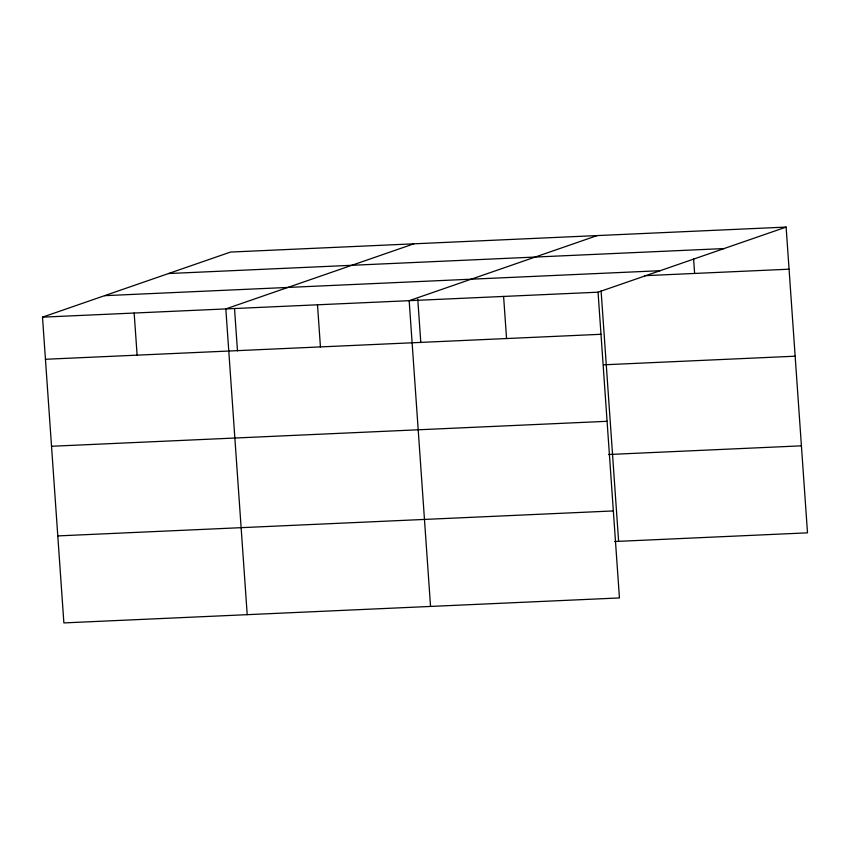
<?xml version="1.0" encoding="UTF-8"?>
<svg xmlns="http://www.w3.org/2000/svg" width="850" height="850" viewBox="0 0 850 850"><rect width="100%" height="100%" fill="white"/><g stroke="black" fill="none" stroke-linecap="round" stroke-linejoin="round"><path stroke-width="1.27" d="M786.122 227.088L598.049 292.188L619.438 597.943L63.877 622.912L42.5 317.156L230.562 252.057L786.122 227.088L807.5 532.844L614.688 541.514M413.897 243.812L225.834 308.911L247.212 614.678M597.231 235.577L409.169 300.677L430.546 606.433M168.502 273.541L724.062 248.561M104.561 295.672L660.11 270.704M644.778 275.687L789.066 269.195M42.5 317.156L598.049 292.188M45.443 359.274L600.992 334.294M603.638 364.809L795.143 356.203M51.531 446.271L607.081 421.303M608.6 454.506L801.412 445.836M57.8 535.914L613.349 510.935M693.611 258.963L694.62 273.445M601.099 290.87L618.609 541.333M503.604 296.427L506.558 338.544M417.764 299.115L420.803 342.614M317.496 304.799L320.439 346.906M234.526 308.667L237.479 350.859M134.162 313.034L137.116 355.151"/></g></svg>
